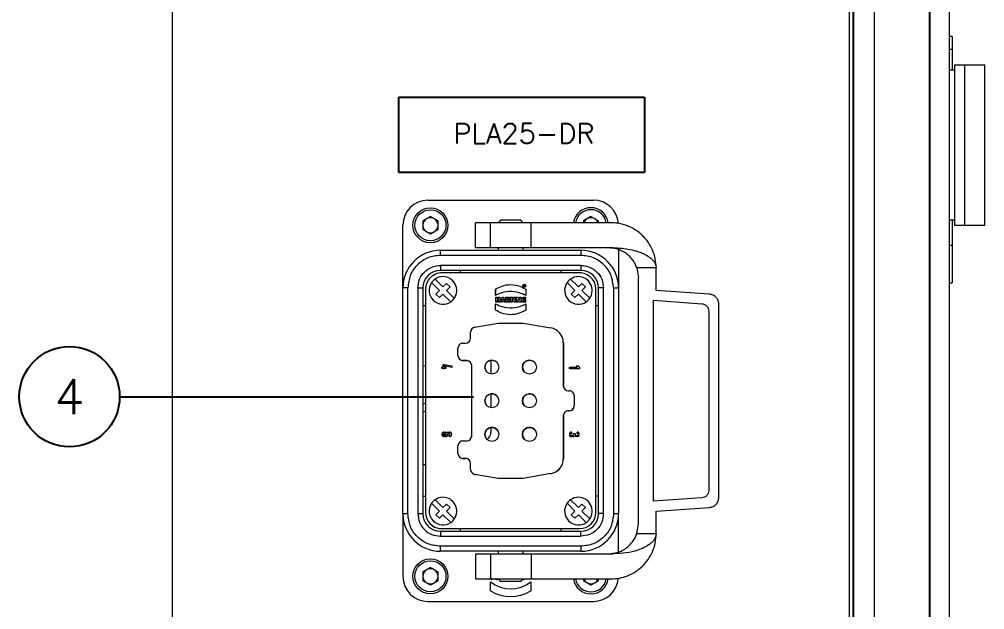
# Model space of a CAD drawing. Extents: x 4137 to 28680, y 2446 to 6814.
# Drawn here: x 4919.2 to 5111.7, y 4214.7 to 4332.4 of the extents above; entities that cross this region are included whole.
import ezdxf
from ezdxf.enums import TextEntityAlignment as Align

# ---------------------------------------------------------------- set-up
doc = ezdxf.new("R2010")
doc.units = 0
doc.header["$LTSCALE"] = 0.5
doc.layers.get('0').update_dxf_attribs({"linetype": 'CONTINUOUS'})
doc.layers.add('DIM', color=5, linetype='CONTINUOUS')
doc.layers.add('VOL', color=2, linetype='CONTINUOUS')
doc.styles.get("Standard").update_dxf_attribs({"font": 'simplex.shx'})

msp = doc.modelspace()

# ---------------------------------------------------------------- linework, layer by layer
at = {"color": 7, "linetype": 'Continuous', "lineweight": 15}
for p, q in [((4949.71, 4457.38), (4949.71, 4157.38)), ((5084.71, 4457.38), (5084.71, 4157.38)), ((5089.71, 4163.88), (5089.71, 4450.88)), ((5104.71, 4163.88), (5104.71, 4450.88)), ((5105.22, 4329.01), (5104.71, 4329.01)), ((5105.22, 4329.01), (5105.22, 4326.51)), ((5104.71, 4326.51), (5105.22, 4326.51)), ((5105.22, 4326.51), (5105.22, 4322.38)), ((5105.71, 4323.38), (5105.71, 4291.38)), ((5105.71, 4323.38), (5107.71, 4323.38)), ((5107.71, 4323.38), (5107.71, 4291.38)), ((5107.71, 4323.38), (5111.71, 4323.38)), ((5111.71, 4291.38), (5111.71, 4323.38)), ((5104.71, 4322.38), (5105.71, 4322.38)), ((5000.71, 4296.38), (5033.71, 4296.38)), ((5001.21, 4293.12), (4999.7, 4292.25)), ((4999.7, 4292.25), (4999.7, 4290.51)), ((5001.21, 4293.12), (5002.72, 4292.25)), ((5002.72, 4290.51), (5002.72, 4292.25)), ((5010.21, 4291.88), (5010.21, 4291.88)), ((5010.21, 4286.88), (5010.21, 4291.88)), ((5013.21, 4286.88), (5013.21, 4291.88)), ((5021.29, 4291.88), (5013.21, 4291.88)), ((5015.21, 4292.38), (5014.71, 4291.88)), ((5019.21, 4292.38), (5015.21, 4292.38)), ((5019.71, 4291.88), (5019.2, 4292.38)), ((5021.29, 4286.88), (5021.29, 4291.88)), ((5037.21, 4291.88), (5021.29, 4291.88)), ((5033.21, 4293.12), (5031.7, 4292.25)), ((5031.7, 4292.25), (5031.7, 4291.88)), ((5033.21, 4293.12), (5034.72, 4292.25)), ((5034.72, 4291.88), (5034.72, 4292.25)), ((5105.71, 4292.38), (5104.71, 4292.38)), ((5105.22, 4292.38), (5105.22, 4287.38)), ((4995.71, 4278.88), (4995.71, 4291.38)), ((5001.21, 4289.63), (4999.7, 4290.51)), ((5002.72, 4290.51), (5001.21, 4289.63)), ((5105.71, 4291.38), (5107.71, 4291.38)), ((5107.71, 4291.38), (5111.71, 4291.38)), ((5003.21, 4285.38), (5003.21, 4286.38)), ((5003.21, 4286.38), (5031.21, 4286.38)), ((5010.21, 4286.88), (5010.21, 4286.87)), ((5021.29, 4286.88), (5013.21, 4286.88)), ((5014.71, 4286.88), (5014.71, 4286.38)), ((5019.71, 4286.38), (5019.71, 4286.88)), ((5037.63, 4286.88), (5021.29, 4286.88)), ((5031.21, 4286.38), (5031.21, 4285.38)), ((5038.71, 4286.49), (5038.71, 4278.88)), ((5104.71, 4287.38), (5105.22, 4287.38)), ((5105.22, 4287.38), (5105.22, 4279.88)), ((5031.21, 4285.38), (5003.21, 4285.38)), ((5031.21, 4283.38), (5003.21, 4283.38)), ((5003.21, 4283.38), (5003.21, 4282.38)), ((5031.21, 4282.38), (5003.21, 4282.38)), ((5007.21, 4281.88), (5007.21, 4282.38)), ((5027.21, 4282.38), (5027.21, 4281.88)), ((5031.21, 4283.38), (5031.21, 4282.38)), ((5046.21, 4282.88), (5042.36, 4282.88)), ((5042.36, 4282.88), (5042.71, 4280.88)), ((5046.21, 4278.38), (5046.21, 4282.88)), ((5002.15, 4280.64), (5003.71, 4279.08)), ((5030.91, 4281.88), (5003.51, 4281.88)), ((5029.15, 4280.64), (5030.71, 4279.08)), ((5033.24, 4280.91), (5033.24, 4280.91)), ((5042.71, 4231.88), (5042.71, 4280.88)), ((4996.71, 4278.88), (4995.71, 4278.88)), ((4995.71, 4233.88), (4995.71, 4278.88)), ((4996.71, 4233.88), (4996.71, 4278.88)), ((4998.71, 4278.88), (4998.71, 4233.88)), ((4998.71, 4278.88), (4999.71, 4278.88)), ((4999.71, 4278.88), (4999.71, 4233.88)), ((5000.21, 4278.58), (5000.21, 4234.18)), ((5003, 4278.38), (5001.44, 4279.94)), ((5002.29, 4277.67), (5003, 4278.38)), ((5003.71, 4279.08), (5004.41, 4279.79)), ((5004.41, 4279.79), (5005.12, 4279.08)), ((5005.12, 4279.08), (5004.41, 4278.38)), ((5004.41, 4278.38), (5005.97, 4276.82)), ((5014.2, 4277.39), (5014.2, 4278.64)), ((5014.2, 4278.64), (5014.2, 4278.64)), ((5014.2, 4278.64), (5014.2, 4277.39)), ((5019.75, 4279.14), (5019.75, 4279.14)), ((5019.93, 4279.43), (5019.81, 4279.43)), ((5019.81, 4279.43), (5019.81, 4279.16)), ((5019.81, 4279.43), (5019.81, 4279.16)), ((5019.81, 4279.43), (5019.81, 4279.43)), ((5019.93, 4279.43), (5019.81, 4279.43)), ((5019.81, 4279.16), (5019.87, 4279.16)), ((5019.87, 4279.38), (5019.92, 4279.38)), ((5019.87, 4279.38), (5019.87, 4279.3)), ((5019.92, 4279.3), (5019.87, 4279.3)), ((5019.87, 4279.3), (5019.92, 4279.3)), ((5019.87, 4279.3), (5019.87, 4279.3)), ((5019.87, 4279.16), (5019.87, 4279.26)), ((5019.87, 4279.26), (5019.92, 4279.26)), ((5019.92, 4279.3), (5019.92, 4279.3)), ((5019.92, 4279.26), (5019.96, 4279.16)), ((5019.92, 4279.26), (5019.96, 4279.16)), ((5019.92, 4279.26), (5019.92, 4279.26)), ((5019.99, 4279.42), (5019.93, 4279.43)), ((5019.99, 4279.42), (5019.93, 4279.43)), ((5019.93, 4279.43), (5019.93, 4279.43)), ((5019.95, 4279.37), (5019.95, 4279.37)), ((5019.96, 4279.16), (5020.03, 4279.16)), ((5019.98, 4279.28), (5020.01, 4279.29)), ((5019.99, 4279.26), (5019.98, 4279.28)), ((5020.02, 4279.39), (5019.99, 4279.42)), ((5020.02, 4279.39), (5019.99, 4279.42)), ((5019.99, 4279.42), (5019.99, 4279.42)), ((5020, 4279.25), (5019.99, 4279.26)), ((5020.03, 4279.16), (5020, 4279.25)), ((5020.01, 4279.29), (5020.02, 4279.32)), ((5020.03, 4279.35), (5020.02, 4279.39)), ((5020.02, 4279.32), (5020.03, 4279.35)), ((5020.07, 4279.46), (5020.07, 4279.46)), ((5020.14, 4279.3), (5020.14, 4279.3)), ((5020.2, 4278.64), (5020.2, 4277.39)), ((5030, 4278.38), (5028.44, 4279.94)), ((5029.29, 4277.67), (5030, 4278.38)), ((5030.71, 4279.08), (5031.41, 4279.79)), ((5031.41, 4279.79), (5032.12, 4279.08)), ((5032.12, 4279.08), (5031.41, 4278.38)), ((5031.41, 4278.38), (5032.97, 4276.82)), ((5034.21, 4234.18), (5034.21, 4278.58)), ((5035.71, 4278.88), (5034.71, 4278.88)), ((5034.71, 4233.88), (5034.71, 4278.88)), ((5035.71, 4233.88), (5035.71, 4278.88)), ((5037.71, 4278.88), (5037.71, 4233.88)), ((5037.71, 4278.88), (5038.71, 4278.88)), ((5038.71, 4278.88), (5038.71, 4233.88)), ((5056.84, 4277.63), (5046.21, 4278.38)), ((5104.71, 4279.88), (5105.22, 4279.88)), ((5003, 4276.96), (5002.29, 4277.67)), ((5003.71, 4277.67), (5003, 4276.96)), ((5005.26, 4276.11), (5003.71, 4277.67)), ((5014.23, 4277.02), (5014.5, 4277.02)), ((5014.23, 4276.04), (5014.23, 4277.02)), ((5014.23, 4276.04), (5014.23, 4277.02)), ((5014.23, 4277.02), (5014.23, 4277.02)), ((5014.23, 4277.02), (5014.5, 4277.02)), ((5014.5, 4277.02), (5014.5, 4276.66)), ((5014.5, 4276.66), (5014.8, 4276.66)), ((5014.5, 4276.66), (5014.8, 4276.66)), ((5014.5, 4276.66), (5014.5, 4276.66)), ((5014.5, 4276.42), (5014.5, 4276.04)), ((5014.8, 4276.42), (5014.5, 4276.42)), ((5014.8, 4277.02), (5015.07, 4277.02)), ((5014.8, 4276.66), (5014.8, 4277.02)), ((5014.8, 4276.66), (5014.8, 4277.02)), ((5014.8, 4277.02), (5014.8, 4277.02)), ((5014.8, 4277.02), (5015.07, 4277.02)), ((5014.8, 4276.66), (5014.8, 4276.66)), ((5014.8, 4276.04), (5014.8, 4276.42)), ((5014.8, 4276.04), (5014.8, 4276.42)), ((5014.8, 4276.42), (5014.8, 4276.42)), ((5015.07, 4277.02), (5015.07, 4276.04)), ((5015.17, 4276.04), (5015.49, 4277.02)), ((5015.17, 4276.04), (5015.49, 4277.02)), ((5015.49, 4277.02), (5015.8, 4277.02)), ((5015.49, 4277.02), (5015.49, 4277.02)), ((5015.49, 4277.02), (5015.8, 4277.02)), ((5015.55, 4276.41), (5015.59, 4276.57)), ((5015.59, 4276.57), (5015.61, 4276.61)), ((5015.61, 4276.61), (5015.62, 4276.66)), ((5015.62, 4276.66), (5015.63, 4276.71)), ((5015.63, 4276.71), (5015.64, 4276.66)), ((5015.63, 4276.71), (5015.64, 4276.66)), ((5015.63, 4276.71), (5015.63, 4276.71)), ((5015.64, 4276.66), (5015.66, 4276.61)), ((5015.64, 4276.66), (5015.66, 4276.61)), ((5015.64, 4276.66), (5015.64, 4276.66)), ((5015.66, 4276.61), (5015.67, 4276.57)), ((5015.66, 4276.61), (5015.67, 4276.57)), ((5015.66, 4276.61), (5015.66, 4276.61)), ((5015.67, 4276.57), (5015.72, 4276.41)), ((5015.67, 4276.57), (5015.72, 4276.41)), ((5015.67, 4276.57), (5015.67, 4276.57)), ((5015.8, 4277.02), (5016.13, 4276.04)), ((5016.23, 4277.02), (5016.27, 4277.02)), ((5016.23, 4276.04), (5016.23, 4277.02)), ((5016.23, 4276.04), (5016.23, 4277.02)), ((5016.23, 4277.02), (5016.23, 4277.02)), ((5016.23, 4277.02), (5016.27, 4277.02)), ((5016.27, 4277.02), (5016.31, 4277.02)), ((5016.27, 4277.02), (5016.31, 4277.02)), ((5016.27, 4277.02), (5016.27, 4277.02)), ((5016.31, 4277.02), (5016.36, 4277.02)), ((5016.31, 4277.02), (5016.36, 4277.02)), ((5016.31, 4277.02), (5016.31, 4277.02)), ((5016.36, 4277.02), (5016.41, 4277.03)), ((5016.36, 4277.02), (5016.41, 4277.03)), ((5016.36, 4277.02), (5016.36, 4277.02)), ((5016.41, 4277.03), (5016.46, 4277.03)), ((5016.41, 4277.03), (5016.46, 4277.03)), ((5016.41, 4277.03), (5016.41, 4277.03)), ((5016.46, 4277.03), (5016.51, 4277.03)), ((5016.46, 4277.03), (5016.51, 4277.03)), ((5016.46, 4277.03), (5016.46, 4277.03)), ((5016.5, 4276.59), (5016.5, 4276.8)), ((5016.5, 4276.8), (5016.51, 4276.8)), ((5016.51, 4276.59), (5016.5, 4276.59)), ((5016.51, 4276.59), (5016.5, 4276.59)), ((5016.5, 4276.59), (5016.5, 4276.59)), ((5016.51, 4277.03), (5016.56, 4277.03)), ((5016.51, 4277.03), (5016.56, 4277.03)), ((5016.51, 4277.03), (5016.51, 4277.03)), ((5016.51, 4276.8), (5016.53, 4276.8)), ((5016.53, 4276.59), (5016.51, 4276.59)), ((5016.53, 4276.59), (5016.51, 4276.59)), ((5016.51, 4276.59), (5016.51, 4276.59)), ((5016.53, 4276.8), (5016.55, 4276.8)), ((5016.54, 4276.59), (5016.53, 4276.59)), ((5016.54, 4276.59), (5016.53, 4276.59)), ((5016.53, 4276.59), (5016.53, 4276.59)), ((5016.59, 4276.59), (5016.54, 4276.59)), ((5016.59, 4276.59), (5016.54, 4276.59)), ((5016.54, 4276.59), (5016.54, 4276.59)), ((5016.55, 4276.8), (5016.62, 4276.79)), ((5016.56, 4277.03), (5016.62, 4277.02)), ((5016.56, 4277.03), (5016.62, 4277.02)), ((5016.56, 4277.03), (5016.56, 4277.03)), ((5016.63, 4276.62), (5016.59, 4276.59)), ((5016.63, 4276.62), (5016.59, 4276.59)), ((5016.59, 4276.59), (5016.59, 4276.59)), ((5016.62, 4277.02), (5016.66, 4277.02)), ((5016.62, 4277.02), (5016.66, 4277.02)), ((5016.62, 4277.02), (5016.62, 4277.02)), ((5016.62, 4276.79), (5016.66, 4276.75)), ((5016.66, 4276.65), (5016.63, 4276.62)), ((5016.66, 4276.65), (5016.63, 4276.62)), ((5016.63, 4276.62), (5016.63, 4276.62)), ((5016.66, 4277.02), (5016.71, 4277.01)), ((5016.66, 4277.02), (5016.71, 4277.01)), ((5016.66, 4277.02), (5016.66, 4277.02)), ((5016.66, 4276.75), (5016.67, 4276.7)), ((5016.66, 4276.75), (5016.67, 4276.7)), ((5016.66, 4276.75), (5016.66, 4276.75)), ((5016.67, 4276.7), (5016.66, 4276.65)), ((5016.67, 4276.7), (5016.66, 4276.65)), ((5016.66, 4276.65), (5016.66, 4276.65)), ((5016.67, 4276.7), (5016.67, 4276.7)), ((5016.71, 4277.01), (5016.75, 4277)), ((5016.71, 4277.01), (5016.75, 4277)), ((5016.71, 4277.01), (5016.71, 4277.01)), ((5016.75, 4277), (5016.79, 4276.99)), ((5016.75, 4277), (5016.79, 4276.99)), ((5016.75, 4277), (5016.75, 4277)), ((5016.82, 4276.47), (5016.78, 4276.45)), ((5016.78, 4276.45), (5016.8, 4276.41)), ((5016.79, 4276.99), (5016.82, 4276.97)), ((5016.79, 4276.99), (5016.82, 4276.97)), ((5016.79, 4276.99), (5016.79, 4276.99)), ((5016.82, 4276.97), (5016.85, 4276.95)), ((5016.82, 4276.97), (5016.85, 4276.95)), ((5016.82, 4276.97), (5016.82, 4276.97)), ((5016.86, 4276.5), (5016.82, 4276.47)), ((5016.85, 4276.95), (5016.88, 4276.93)), ((5016.85, 4276.95), (5016.88, 4276.93)), ((5016.85, 4276.95), (5016.85, 4276.95)), ((5016.89, 4276.54), (5016.86, 4276.5)), ((5016.88, 4276.93), (5016.9, 4276.9)), ((5016.92, 4276.58), (5016.89, 4276.54)), ((5016.9, 4276.9), (5016.92, 4276.88)), ((5016.92, 4276.88), (5016.93, 4276.84)), ((5016.94, 4276.62), (5016.92, 4276.58)), ((5016.93, 4276.84), (5016.95, 4276.8)), ((5016.95, 4276.67), (5016.94, 4276.62)), ((5016.95, 4276.8), (5016.95, 4276.76)), ((5016.95, 4276.76), (5016.95, 4276.72)), ((5016.95, 4276.72), (5016.95, 4276.67)), ((5017.03, 4277.02), (5017.73, 4277.02)), ((5017.03, 4276.79), (5017.03, 4277.02)), ((5017.03, 4277.02), (5017.73, 4277.02)), ((5017.03, 4277.02), (5017.03, 4277.02)), ((5017.03, 4276.79), (5017.03, 4277.02)), ((5017.25, 4276.79), (5017.03, 4276.79)), ((5017.25, 4276.04), (5017.25, 4276.79)), ((5017.25, 4276.04), (5017.25, 4276.79)), ((5017.25, 4276.79), (5017.25, 4276.79)), ((5017.52, 4276.79), (5017.52, 4276.04)), ((5017.73, 4276.79), (5017.52, 4276.79)), ((5017.73, 4277.02), (5017.73, 4276.79)), ((5017.87, 4276.04), (5017.87, 4277.02)), ((5017.87, 4277.02), (5018.14, 4277.02)), ((5017.87, 4276.04), (5017.87, 4277.02)), ((5017.87, 4277.02), (5017.87, 4277.02)), ((5017.87, 4277.02), (5018.14, 4277.02)), ((5018.14, 4277.02), (5018.14, 4276.04)), ((5018.34, 4277.02), (5018.69, 4277.02)), ((5018.34, 4276.04), (5018.34, 4277.02)), ((5018.34, 4276.04), (5018.34, 4277.02)), ((5018.34, 4277.02), (5018.34, 4277.02)), ((5018.34, 4277.02), (5018.69, 4277.02)), ((5018.59, 4276.59), (5018.6, 4276.54)), ((5018.61, 4276.54), (5018.59, 4276.59)), ((5018.61, 4276.54), (5018.59, 4276.59)), ((5018.59, 4276.59), (5018.59, 4276.59)), ((5018.6, 4276.54), (5018.6, 4276.49)), ((5018.6, 4276.49), (5018.6, 4276.44)), ((5018.6, 4276.44), (5018.6, 4276.04)), ((5018.64, 4276.49), (5018.61, 4276.54)), ((5018.64, 4276.49), (5018.61, 4276.54)), ((5018.61, 4276.54), (5018.61, 4276.54)), ((5018.66, 4276.43), (5018.64, 4276.49)), ((5018.66, 4276.43), (5018.64, 4276.49)), ((5018.64, 4276.49), (5018.64, 4276.49)), ((5018.69, 4276.37), (5018.66, 4276.43)), ((5018.69, 4276.37), (5018.66, 4276.43)), ((5018.66, 4276.43), (5018.66, 4276.43)), ((5018.69, 4277.02), (5018.83, 4276.73)), ((5018.83, 4276.73), (5018.85, 4276.67)), ((5018.85, 4276.67), (5018.88, 4276.62)), ((5018.88, 4276.62), (5018.9, 4276.57)), ((5018.9, 4276.57), (5018.93, 4276.52)), ((5018.93, 4276.52), (5018.95, 4276.47)), ((5018.94, 4277.02), (5019.2, 4277.02)), ((5018.94, 4276.67), (5018.94, 4277.02)), ((5018.94, 4276.67), (5018.94, 4277.02)), ((5018.94, 4277.02), (5018.94, 4277.02)), ((5018.94, 4277.02), (5019.2, 4277.02)), ((5018.94, 4276.61), (5018.94, 4276.67)), ((5018.94, 4276.61), (5018.94, 4276.67)), ((5018.94, 4276.67), (5018.94, 4276.67)), ((5018.94, 4276.54), (5018.94, 4276.61)), ((5018.94, 4276.54), (5018.94, 4276.61)), ((5018.94, 4276.61), (5018.94, 4276.61)), ((5018.95, 4276.47), (5018.94, 4276.54)), ((5018.95, 4276.47), (5018.94, 4276.54)), ((5018.94, 4276.54), (5018.94, 4276.54)), ((5018.95, 4276.47), (5018.95, 4276.47)), ((5019.2, 4277.02), (5019.2, 4276.04)), ((5019.31, 4276.5), (5019.32, 4276.54)), ((5019.31, 4276.5), (5019.32, 4276.54)), ((5019.32, 4276.46), (5019.31, 4276.5)), ((5019.32, 4276.46), (5019.31, 4276.5)), ((5019.31, 4276.5), (5019.31, 4276.5)), ((5019.32, 4276.58), (5019.33, 4276.62)), ((5019.32, 4276.58), (5019.33, 4276.62)), ((5019.32, 4276.54), (5019.32, 4276.58)), ((5019.32, 4276.58), (5019.32, 4276.58)), ((5019.32, 4276.54), (5019.32, 4276.58)), ((5019.32, 4276.54), (5019.32, 4276.54)), ((5019.32, 4276.42), (5019.32, 4276.46)), ((5019.32, 4276.42), (5019.32, 4276.46)), ((5019.32, 4276.46), (5019.32, 4276.46)), ((5019.33, 4276.62), (5019.34, 4276.66)), ((5019.33, 4276.62), (5019.34, 4276.66)), ((5019.33, 4276.62), (5019.33, 4276.62)), ((5019.34, 4276.66), (5019.35, 4276.7)), ((5019.34, 4276.66), (5019.35, 4276.7)), ((5019.34, 4276.66), (5019.34, 4276.66)), ((5019.35, 4276.7), (5019.36, 4276.74)), ((5019.35, 4276.7), (5019.36, 4276.74)), ((5019.35, 4276.7), (5019.35, 4276.7)), ((5019.36, 4276.74), (5019.38, 4276.77)), ((5019.36, 4276.74), (5019.38, 4276.77)), ((5019.36, 4276.74), (5019.36, 4276.74)), ((5019.38, 4276.77), (5019.4, 4276.8)), ((5019.38, 4276.77), (5019.4, 4276.8)), ((5019.38, 4276.77), (5019.38, 4276.77)), ((5019.4, 4276.8), (5019.42, 4276.83)), ((5019.4, 4276.8), (5019.42, 4276.83)), ((5019.4, 4276.8), (5019.4, 4276.8)), ((5019.42, 4276.83), (5019.44, 4276.86)), ((5019.42, 4276.83), (5019.44, 4276.86)), ((5019.42, 4276.83), (5019.42, 4276.83)), ((5019.44, 4276.86), (5019.47, 4276.89)), ((5019.44, 4276.86), (5019.47, 4276.89)), ((5019.44, 4276.86), (5019.44, 4276.86)), ((5019.47, 4276.89), (5019.5, 4276.91)), ((5019.47, 4276.89), (5019.5, 4276.91)), ((5019.47, 4276.89), (5019.47, 4276.89)), ((5019.5, 4276.91), (5019.53, 4276.93)), ((5019.5, 4276.91), (5019.53, 4276.93)), ((5019.5, 4276.91), (5019.5, 4276.91)), ((5019.53, 4276.93), (5019.56, 4276.95)), ((5019.53, 4276.93), (5019.56, 4276.95)), ((5019.53, 4276.93), (5019.53, 4276.93)), ((5019.56, 4276.95), (5019.59, 4276.97)), ((5019.56, 4276.95), (5019.59, 4276.97)), ((5019.56, 4276.95), (5019.56, 4276.95)), ((5019.59, 4276.97), (5019.63, 4276.99)), ((5019.59, 4276.97), (5019.63, 4276.99)), ((5019.59, 4276.97), (5019.59, 4276.97)), ((5019.62, 4276.61), (5019.61, 4276.57)), ((5019.61, 4276.57), (5019.61, 4276.52)), ((5019.61, 4276.52), (5019.61, 4276.47)), ((5019.61, 4276.47), (5019.62, 4276.43)), ((5019.63, 4276.65), (5019.62, 4276.61)), ((5019.62, 4276.43), (5019.63, 4276.39)), ((5019.63, 4276.99), (5019.67, 4277)), ((5019.63, 4276.99), (5019.67, 4277)), ((5019.63, 4276.99), (5019.63, 4276.99)), ((5019.65, 4276.68), (5019.63, 4276.65)), ((5019.67, 4276.71), (5019.65, 4276.68)), ((5019.67, 4277), (5019.71, 4277.01)), ((5019.67, 4277), (5019.71, 4277.01)), ((5019.67, 4277), (5019.67, 4277)), ((5019.7, 4276.74), (5019.67, 4276.71)), ((5019.74, 4276.76), (5019.7, 4276.74)), ((5019.71, 4277.01), (5019.75, 4277.02)), ((5019.71, 4277.01), (5019.75, 4277.02)), ((5019.71, 4277.01), (5019.71, 4277.01)), ((5019.78, 4276.78), (5019.74, 4276.76)), ((5019.75, 4277.02), (5019.79, 4277.03)), ((5019.75, 4277.02), (5019.79, 4277.03)), ((5019.75, 4277.02), (5019.75, 4277.02)), ((5019.82, 4276.79), (5019.78, 4276.78)), ((5019.79, 4277.03), (5019.84, 4277.03)), ((5019.79, 4277.03), (5019.84, 4277.03)), ((5019.79, 4277.03), (5019.79, 4277.03)), ((5019.87, 4276.79), (5019.82, 4276.79)), ((5019.84, 4277.03), (5019.88, 4277.03)), ((5019.84, 4277.03), (5019.88, 4277.03)), ((5019.84, 4277.03), (5019.84, 4277.03)), ((5019.92, 4276.79), (5019.87, 4276.79)), ((5019.88, 4277.03), (5019.95, 4277.03)), ((5019.88, 4277.03), (5019.95, 4277.03)), ((5019.88, 4277.03), (5019.88, 4277.03)), ((5019.9, 4276.58), (5020.17, 4276.58)), ((5019.9, 4276.27), (5019.9, 4276.58)), ((5019.9, 4276.27), (5019.9, 4276.58)), ((5019.9, 4276.58), (5019.9, 4276.58)), ((5019.9, 4276.58), (5020.17, 4276.58)), ((5019.98, 4276.78), (5019.92, 4276.79)), ((5019.95, 4277.03), (5020.01, 4277.03)), ((5019.95, 4277.03), (5020.01, 4277.03)), ((5019.95, 4277.03), (5019.95, 4277.03)), ((5020.03, 4276.78), (5019.98, 4276.78)), ((5020.01, 4277.03), (5020.07, 4277.02)), ((5020.01, 4277.03), (5020.07, 4277.02)), ((5020.01, 4277.03), (5020.01, 4277.03)), ((5020.08, 4276.77), (5020.03, 4276.78)), ((5020.07, 4277.02), (5020.12, 4277.01)), ((5020.07, 4277.02), (5020.12, 4277.01)), ((5020.07, 4277.02), (5020.07, 4277.02)), ((5020.13, 4276.76), (5020.08, 4276.77)), ((5020.12, 4277.01), (5020.16, 4277)), ((5020.12, 4277.01), (5020.16, 4277)), ((5020.12, 4277.01), (5020.12, 4277.01)), ((5020.16, 4276.75), (5020.13, 4276.76)), ((5020.16, 4277), (5020.16, 4276.75)), ((5020.17, 4276.58), (5020.17, 4276.09)), ((5030, 4276.96), (5029.29, 4277.67)), ((5030.71, 4277.67), (5030, 4276.96)), ((5032.26, 4276.11), (5030.71, 4277.67)), ((4999.71, 4275.38), (5000.21, 4275.38)), ((5000.21, 4275.32), (5000, 4275.38)), ((5014.2, 4274.44), (5014.2, 4275.69)), ((5014.2, 4275.69), (5014.2, 4275.69)), ((5014.2, 4274.44), (5014.2, 4275.69)), ((5014.5, 4276.04), (5014.23, 4276.04)), ((5015.07, 4276.04), (5014.8, 4276.04)), ((5015.43, 4276.04), (5015.17, 4276.04)), ((5015.48, 4276.2), (5015.43, 4276.04)), ((5015.79, 4276.2), (5015.48, 4276.2)), ((5015.72, 4276.41), (5015.55, 4276.41)), ((5015.55, 4276.41), (5015.55, 4276.41)), ((5015.72, 4276.41), (5015.55, 4276.41)), ((5015.72, 4276.41), (5015.72, 4276.41)), ((5015.84, 4276.04), (5015.79, 4276.2)), ((5015.84, 4276.04), (5015.79, 4276.2)), ((5015.79, 4276.2), (5015.79, 4276.2)), ((5016.13, 4276.04), (5015.84, 4276.04)), ((5016.5, 4276.04), (5016.23, 4276.04)), ((5016.5, 4276.39), (5016.5, 4276.04)), ((5016.51, 4276.39), (5016.5, 4276.39)), ((5016.69, 4276.04), (5016.51, 4276.39)), ((5016.69, 4276.04), (5016.51, 4276.39)), ((5016.51, 4276.39), (5016.51, 4276.39)), ((5017.02, 4276.04), (5016.69, 4276.04)), ((5016.8, 4276.41), (5016.83, 4276.37)), ((5016.83, 4276.37), (5016.85, 4276.34)), ((5016.85, 4276.34), (5017.02, 4276.04)), ((5017.52, 4276.04), (5017.25, 4276.04)), ((5018.14, 4276.04), (5017.87, 4276.04)), ((5018.6, 4276.04), (5018.34, 4276.04)), ((5018.86, 4276.04), (5018.69, 4276.37)), ((5018.86, 4276.04), (5018.69, 4276.37)), ((5018.69, 4276.37), (5018.69, 4276.37)), ((5019.2, 4276.04), (5018.86, 4276.04)), ((5019.33, 4276.38), (5019.32, 4276.42)), ((5019.33, 4276.38), (5019.32, 4276.42)), ((5019.32, 4276.42), (5019.32, 4276.42)), ((5019.33, 4276.34), (5019.33, 4276.38)), ((5019.33, 4276.34), (5019.33, 4276.38)), ((5019.33, 4276.38), (5019.33, 4276.38)), ((5019.35, 4276.3), (5019.33, 4276.34)), ((5019.35, 4276.3), (5019.33, 4276.34)), ((5019.33, 4276.34), (5019.33, 4276.34)), ((5019.36, 4276.27), (5019.35, 4276.3)), ((5019.36, 4276.27), (5019.35, 4276.3)), ((5019.35, 4276.3), (5019.35, 4276.3)), ((5019.38, 4276.23), (5019.36, 4276.27)), ((5019.38, 4276.23), (5019.36, 4276.27)), ((5019.36, 4276.27), (5019.36, 4276.27)), ((5019.4, 4276.2), (5019.38, 4276.23)), ((5019.4, 4276.2), (5019.38, 4276.23)), ((5019.38, 4276.23), (5019.38, 4276.23)), ((5019.42, 4276.18), (5019.4, 4276.2)), ((5019.42, 4276.18), (5019.4, 4276.2)), ((5019.4, 4276.2), (5019.4, 4276.2)), ((5019.44, 4276.15), (5019.42, 4276.18)), ((5019.44, 4276.15), (5019.42, 4276.18)), ((5019.42, 4276.18), (5019.42, 4276.18)), ((5019.47, 4276.13), (5019.44, 4276.15)), ((5019.5, 4276.1), (5019.47, 4276.13)), ((5019.53, 4276.08), (5019.5, 4276.1)), ((5019.56, 4276.07), (5019.53, 4276.08)), ((5019.6, 4276.05), (5019.56, 4276.07)), ((5019.64, 4276.04), (5019.6, 4276.05)), ((5019.63, 4276.39), (5019.65, 4276.35)), ((5019.68, 4276.03), (5019.64, 4276.04)), ((5019.65, 4276.35), (5019.68, 4276.32)), ((5019.68, 4276.32), (5019.71, 4276.3)), ((5019.68, 4276.32), (5019.71, 4276.3)), ((5019.68, 4276.32), (5019.68, 4276.32)), ((5019.73, 4276.02), (5019.68, 4276.03)), ((5019.71, 4276.3), (5019.75, 4276.28)), ((5019.71, 4276.3), (5019.75, 4276.28)), ((5019.71, 4276.3), (5019.71, 4276.3)), ((5019.77, 4276.02), (5019.73, 4276.02)), ((5019.75, 4276.28), (5019.8, 4276.27)), ((5019.75, 4276.28), (5019.8, 4276.27)), ((5019.75, 4276.28), (5019.75, 4276.28)), ((5019.82, 4276.02), (5019.77, 4276.02)), ((5019.8, 4276.27), (5019.85, 4276.27)), ((5019.8, 4276.27), (5019.85, 4276.27)), ((5019.8, 4276.27), (5019.8, 4276.27)), ((5019.88, 4276.02), (5019.82, 4276.02)), ((5019.85, 4276.27), (5019.87, 4276.27)), ((5019.85, 4276.27), (5019.87, 4276.27)), ((5019.85, 4276.27), (5019.85, 4276.27)), ((5019.87, 4276.27), (5019.89, 4276.27)), ((5019.87, 4276.27), (5019.89, 4276.27)), ((5019.87, 4276.27), (5019.87, 4276.27)), ((5019.93, 4276.02), (5019.88, 4276.02)), ((5019.89, 4276.27), (5019.9, 4276.27)), ((5019.89, 4276.27), (5019.9, 4276.27)), ((5019.89, 4276.27), (5019.89, 4276.27)), ((5019.9, 4276.27), (5019.9, 4276.27)), ((5019.99, 4276.03), (5019.93, 4276.02)), ((5020.04, 4276.04), (5019.99, 4276.03)), ((5020.09, 4276.06), (5020.04, 4276.04)), ((5020.13, 4276.07), (5020.09, 4276.06)), ((5020.17, 4276.09), (5020.13, 4276.07)), ((5020.2, 4275.69), (5020.2, 4274.44)), ((5034.21, 4275.38), (5034.71, 4275.38)), ((5034.21, 4271.28), (5034.21, 4275.38)), ((5045.71, 4276.41), (5055.31, 4275.74)), ((5045.71, 4236.35), (5045.71, 4276.41)), ((5058.71, 4237.12), (5058.71, 4275.64)), ((5056.71, 4274.24), (5056.71, 4238.52)), ((5010.03, 4271.06), (5014.7, 4271.88)), ((5014.7, 4271.88), (5019.7, 4271.88)), ((5019.7, 4271.88), (5025.22, 4270.91)), ((5034.21, 4271.27), (5034.21, 4271.28)), ((5034.21, 4241.47), (5034.21, 4271.27)), ((5009.2, 4268.88), (5009.2, 4270.07)), ((5026.83, 4270.07), (5026.82, 4270.07)), ((5006.7, 4265.38), (5006.7, 4266.88)), ((5007.7, 4267.88), (5008.2, 4267.88)), ((5027.7, 4267.95), (5027.7, 4259.38)), ((5027.71, 4267.95), (5027.7, 4267.95)), ((5027.71, 4267.95), (5027.71, 4259.38)), ((4999.71, 4263.3), (5000.21, 4263.43)), ((5003.45, 4262.81), (5003.45, 4263.08)), ((5003.45, 4263.08), (5003.75, 4263.08)), ((5003.75, 4263.08), (5003.45, 4263.08)), ((5003.75, 4263.63), (5003.97, 4263.63)), ((5003.75, 4263.08), (5003.75, 4263.63)), ((5003.75, 4263.63), (5003.97, 4263.63)), ((5003.75, 4263.08), (5003.75, 4263.08)), ((5003.97, 4263.63), (5005.45, 4263.33)), ((5003.97, 4263.63), (5005.45, 4263.33)), ((5003.97, 4263.63), (5003.97, 4263.63)), ((5003.97, 4263.33), (5003.97, 4263.08)), ((5005.45, 4263.03), (5003.97, 4263.33)), ((5003.97, 4263.08), (5004.27, 4263.08)), ((5004.27, 4263.08), (5003.97, 4263.08)), ((5003.97, 4263.08), (5003.97, 4263.08)), ((5004.27, 4263.08), (5004.27, 4262.81)), ((5005.45, 4263.33), (5005.45, 4263.03)), ((5007, 4264.67), (5007, 4264.67)), ((5008.45, 4264.38), (5007.7, 4264.38)), ((5007.7, 4264.38), (5007.71, 4264.38)), ((5007.71, 4264.38), (5008.46, 4264.38)), ((5008.45, 4264.38), (5008.46, 4264.38)), ((5009.45, 4249.35), (5009.45, 4263.41)), ((5012.05, 4263.08), (5012.06, 4263.07)), ((5013.26, 4264.46), (5013.26, 4261.69)), ((5019.55, 4263.08), (5019.56, 4263.07)), ((5028.95, 4262.78), (5028.95, 4263.08)), ((5028.95, 4263.08), (5030.53, 4263.08)), ((5030.24, 4263.38), (5030.66, 4263.38)), ((5030.53, 4263.08), (5030.24, 4263.38)), ((5030.66, 4263.38), (5030.95, 4263.08)), ((5030.95, 4263.08), (5030.95, 4262.78)), ((5003.75, 4262.81), (5003.45, 4262.81)), ((5003.75, 4262.73), (5003.75, 4262.81)), ((5003.97, 4262.73), (5003.75, 4262.73)), ((5003.97, 4262.81), (5003.97, 4262.73)), ((5004.27, 4262.81), (5003.97, 4262.81)), ((5030.95, 4262.78), (5028.95, 4262.78)), ((5027.7, 4259.38), (5027.71, 4259.38)), ((5013.26, 4257.76), (5013.26, 4254.99)), ((5028.7, 4258.38), (5028.85, 4258.38)), ((5029.56, 4258.08), (5029.56, 4258.09)), ((5029.85, 4257.38), (5029.85, 4255.38)), ((5029.86, 4257.38), (5029.85, 4257.38)), ((5029.86, 4257.38), (5029.86, 4255.38)), ((4999.71, 4255.76), (5000.21, 4255.9)), ((5012.05, 4256.38), (5012.06, 4256.37)), ((5019.55, 4256.38), (5019.56, 4256.37)), ((5029.85, 4255.38), (5029.86, 4255.38)), ((5000.21, 4254.24), (4999.71, 4254.11)), ((5027.7, 4253.38), (5027.7, 4244.81)), ((5027.71, 4253.38), (5027.7, 4253.38)), ((5027.71, 4253.38), (5027.71, 4244.8)), ((5028.85, 4254.38), (5028.7, 4254.38)), ((5028.71, 4254.38), (5028.7, 4254.38)), ((5028.71, 4254.38), (5028.86, 4254.38)), ((5028.85, 4254.38), (5028.86, 4254.38)), ((5003.9, 4250.13), (5005, 4250.13)), ((5003.9, 4249.83), (5004.25, 4249.83)), ((5003.9, 4249.53), (5003.9, 4249.83)), ((5004.25, 4249.53), (5003.9, 4249.53)), ((5004.25, 4249.83), (5004.25, 4249.53)), ((5005, 4249.83), (5004.68, 4249.83)), ((5004.95, 4249.53), (5005, 4249.53)), ((5004.95, 4249.23), (5004.95, 4249.53)), ((5005, 4249.53), (5005, 4249.83)), ((5012.05, 4249.68), (5012.06, 4249.67)), ((5013.26, 4251.06), (5013.26, 4250.05)), ((5019.55, 4249.68), (5019.56, 4249.67)), ((5029.35, 4250.13), (5029.35, 4249.88)), ((5029.35, 4249.48), (5029.55, 4249.48)), ((5029.75, 4249.83), (5030.05, 4249.83)), ((5029.75, 4249.68), (5029.75, 4249.83)), ((5030.05, 4249.83), (5030.05, 4249.68)), ((5030.25, 4249.48), (5030.45, 4249.48)), ((5030.45, 4249.88), (5030.45, 4250.13)), ((5004.25, 4249.23), (5003.9, 4249.23)), ((5005, 4249.23), (5004.95, 4249.23)), ((5007.7, 4248.38), (5008.45, 4248.38)), ((5012.82, 4248.99), (5012.57, 4248.74)), ((5029.55, 4249.23), (5029.35, 4249.23)), ((5030.45, 4249.23), (5030.25, 4249.23)), ((5006.7, 4245.88), (5006.7, 4247.38)), ((5007, 4245.17), (5007, 4245.17)), ((5008.2, 4244.88), (5007.7, 4244.88)), ((5007.7, 4244.88), (5007.71, 4244.88)), ((5007.71, 4244.88), (5008.21, 4244.88)), ((5008.2, 4244.88), (5008.21, 4244.88)), ((5009.2, 4242.69), (5009.2, 4243.88)), ((5027.71, 4244.8), (5027.7, 4244.81)), ((5000.21, 4243.63), (4999.71, 4243.63)), ((5009.5, 4241.98), (5009.5, 4241.98)), ((5025.22, 4241.85), (5019.7, 4240.88)), ((5025.23, 4241.85), (5019.71, 4240.88)), ((5025.23, 4241.85), (5025.22, 4241.85)), ((5014.7, 4240.88), (5010.03, 4241.7)), ((5014.71, 4240.88), (5010.03, 4241.7)), ((5010.03, 4241.7), (5010.03, 4241.7)), ((5019.7, 4240.88), (5014.7, 4240.88)), ((5014.71, 4240.88), (5014.7, 4240.88)), ((5019.71, 4240.88), (5014.71, 4240.88)), ((5019.71, 4240.88), (5019.7, 4240.88)), ((5034.21, 4241.48), (5034.21, 4241.47)), ((5034.21, 4234.18), (5034.21, 4241.48)), ((5034.21, 4241.47), (5034.21, 4241.47)), ((4999.71, 4237.38), (5000.21, 4237.38)), ((5002.15, 4236.64), (5003.71, 4235.08)), ((5029.15, 4236.64), (5030.71, 4235.08)), ((5034.71, 4237.38), (5034.21, 4237.38)), ((5055.31, 4237.02), (5045.71, 4236.35)), ((5003, 4234.38), (5001.44, 4235.94)), ((5002.29, 4233.67), (5003, 4234.38)), ((5003.71, 4235.08), (5004.41, 4235.79)), ((5004.41, 4235.79), (5005.12, 4235.08)), ((5005.12, 4235.08), (5004.41, 4234.38)), ((5004.41, 4234.38), (5005.97, 4232.82)), ((5030, 4234.38), (5028.44, 4235.94)), ((5029.29, 4233.67), (5030, 4234.38)), ((5030.71, 4235.08), (5031.41, 4235.79)), ((5031.41, 4235.79), (5032.12, 4235.08)), ((5032.12, 4235.08), (5031.41, 4234.38)), ((5031.41, 4234.38), (5032.97, 4232.82)), ((5034.21, 4234.18), (5034.21, 4234.18)), ((5046.21, 4234.38), (5056.84, 4235.12)), ((5046.21, 4229.88), (5046.21, 4234.38)), ((4995.71, 4233.88), (4996.71, 4233.88)), ((4995.71, 4233.88), (4995.71, 4221.38)), ((4998.71, 4233.88), (4999.71, 4233.88)), ((5003, 4232.96), (5002.29, 4233.67)), ((5003.71, 4233.67), (5003, 4232.96)), ((5005.26, 4232.11), (5003.71, 4233.67)), ((5030, 4232.96), (5029.29, 4233.67)), ((5030.71, 4233.67), (5030, 4232.96)), ((5032.26, 4232.11), (5030.71, 4233.67)), ((5035.71, 4233.88), (5034.71, 4233.88)), ((5037.71, 4233.88), (5038.71, 4233.88)), ((5038.71, 4226.25), (5038.71, 4233.88)), ((5001.17, 4231.84), (5001.17, 4231.84)), ((5003.21, 4230.38), (5003.21, 4229.38)), ((5003.21, 4230.38), (5031.21, 4230.38)), ((5003.51, 4230.88), (5030.91, 4230.88)), ((5003.51, 4230.88), (5030.91, 4230.88)), ((5007.21, 4230.38), (5007.21, 4230.88)), ((5027.21, 4230.88), (5027.21, 4230.38)), ((5030.91, 4230.88), (5030.91, 4230.88)), ((5031.21, 4229.38), (5031.21, 4230.38)), ((5042.36, 4229.88), (5042.71, 4231.88)), ((5003.21, 4229.38), (5031.21, 4229.38)), ((5046.21, 4229.88), (5042.36, 4229.88)), ((5031.21, 4227.38), (5003.21, 4227.38)), ((5003.21, 4226.38), (5003.21, 4227.38)), ((5031.21, 4227.38), (5031.21, 4226.38)), ((5031.21, 4226.38), (5003.21, 4226.38)), ((5010.21, 4225.88), (5010.21, 4225.88)), ((5010.21, 4225.88), (5010.21, 4220.88)), ((5013.21, 4225.88), (5013.21, 4220.88)), ((5013.21, 4225.88), (5021.29, 4225.88)), ((5014.71, 4226.38), (5014.71, 4225.88)), ((5019.71, 4225.88), (5019.71, 4226.38)), ((5021.29, 4225.88), (5021.29, 4220.88)), ((5021.29, 4225.88), (5037.63, 4225.88)), ((5001.21, 4223.12), (4999.7, 4222.25)), ((5001.21, 4223.12), (5002.72, 4222.25)), ((4999.7, 4222.25), (4999.7, 4220.51)), ((5002.72, 4220.51), (5002.72, 4222.25)), ((5010.21, 4220.88), (5010.21, 4220.87)), ((5013.21, 4220.88), (5021.29, 4220.88)), ((5013.41, 4220.7), (5013.41, 4220.88)), ((5013.47, 4220.7), (5013.41, 4220.7)), ((5013.47, 4220.88), (5013.47, 4220.7)), ((5014.38, 4220.7), (5014.38, 4220.88)), ((5014.44, 4220.7), (5014.38, 4220.7)), ((5014.44, 4220.88), (5014.44, 4220.7)), ((5014.57, 4220.7), (5014.64, 4220.88)), ((5014.63, 4220.7), (5014.57, 4220.7)), ((5014.71, 4220.87), (5014.63, 4220.7)), ((5014.71, 4220.88), (5015.21, 4220.37)), ((5019.2, 4220.37), (5019.71, 4220.88)), ((5019.77, 4220.7), (5019.67, 4220.84)), ((5019.72, 4220.88), (5019.78, 4220.8)), ((5019.84, 4220.7), (5019.77, 4220.7)), ((5019.78, 4220.8), (5019.78, 4220.88)), ((5019.84, 4220.88), (5019.84, 4220.7)), ((5021.29, 4220.88), (5037.21, 4220.88)), ((5031.7, 4220.88), (5031.7, 4220.51)), ((5034.72, 4220.51), (5034.72, 4220.88)), ((5001.21, 4219.63), (4999.7, 4220.51)), ((5002.72, 4220.51), (5001.21, 4219.63)), ((5013.21, 4218.45), (5013.21, 4220.25)), ((5021.21, 4220.25), (5021.21, 4218.45)), ((5033.21, 4219.63), (5031.7, 4220.51)), ((5034.72, 4220.51), (5033.21, 4219.63)), ((5000.71, 4216.38), (5033.71, 4216.38))]:
    msp.add_line(p, q, dxfattribs=at)
for p, q in [((4994.89, 4316.9), (5043.89, 4316.9)), ((4994.89, 4301.9), (4994.89, 4316.9)), ((5043.89, 4316.9), (5043.89, 4301.9)), ((5043.89, 4301.9), (4994.89, 4301.9))]:
    msp.add_line(p, q)
at = {"color": 8, "linetype": 'Continuous', "lineweight": 15}
for p, q in [((5034.21, 4278.58), (5034.21, 4278.58)), ((5003.51, 4230.88), (5003.51, 4230.88))]:
    msp.add_line(p, q, dxfattribs=at)
at = {"color": 7, "linetype": 'Continuous', "lineweight": 15, "flags": 128}
for points in [[(5020.14, 4279.3), (5020.12, 4279.38), (5020.07, 4279.46)], [(5012.06, 4263.07), (5012.17, 4262.54), (5012.47, 4262.08)], [(5019.56, 4263.07), (5019.67, 4262.54), (5019.97, 4262.08)], [(5012.06, 4256.37), (5012.17, 4255.84), (5012.47, 4255.38)], [(5019.56, 4256.37), (5019.67, 4255.84), (5019.97, 4255.38)], [(5003.58, 4250), (5003.73, 4250.1), (5003.9, 4250.13)], [(5004.36, 4249.57), (5004.31, 4249.54), (5004.25, 4249.53)], [(5005, 4249.53), (5005.06, 4249.54), (5005.11, 4249.57)], [(5012.06, 4249.67), (5012.17, 4249.14), (5012.47, 4248.68)], [(5019.56, 4249.67), (5019.67, 4249.14), (5019.97, 4248.68)]]:
    msp.add_lwpolyline(points, dxfattribs=at)
at = {"color": 7, "linetype": 'Continuous', "lineweight": 15}
for centre, radius in [((5001.21, 4291.38), 3.5), ((5001.21, 4291.38), 3.1), ((5019.91, 4279.3), 0.296), ((5019.91, 4279.3), 0.226), ((5013.45, 4263.08), 1.4), ((5020.95, 4263.08), 1.4), ((5013.45, 4256.38), 1.4), ((5020.95, 4256.38), 1.4), ((5013.45, 4249.68), 1.4), ((5020.95, 4249.68), 1.4), ((5001.21, 4221.38), 3.5), ((5001.21, 4221.38), 3.1)]:
    msp.add_circle(centre, radius, dxfattribs=at)
for centre, radius, start, end in [((5000.71, 4291.38), 5, 90, 180), ((5033.71, 4291.38), 5, 4.4411, 90), ((5033.21, 4291.38), 3.5, 8.2132, 171.7868), ((5001.21, 4291.38), 1.51, 120, 180), ((5001.21, 4291.38), 1.51, 60, 120), ((5001.21, 4291.38), 1.51, 0, 60), ((5033.21, 4291.38), 1.51, 120, 160.6629), ((5033.21, 4291.38), 1.51, 60, 120), ((5033.21, 4291.38), 1.51, 19.3371, 60), ((5001.21, 4291.38), 1.51, 180, 240), ((5001.21, 4291.38), 1.51, 240, 300), ((5001.21, 4291.38), 1.51, 300, 0), ((5003.21, 4278.88), 7.5, 90, 180), ((5031.21, 4278.88), 7.5, 0, 90), ((5003.21, 4278.88), 3.5, 90, 180), ((5031.21, 4278.88), 3.5, 0, 90), ((5003.51, 4278.58), 3.3, 90, 180.0001), ((5003.71, 4278.38), 2.75, 124.5243, 145.4757), ((5003.71, 4278.38), 2.75, 90, 124.5243), ((5003.71, 4278.38), 2.75, 325.4757, 90), ((5030.71, 4278.38), 2.75, 124.5243, 145.4757), ((5030.71, 4278.38), 2.75, 90, 124.5243), ((5030.71, 4278.38), 2.75, 325.4757, 90), ((5030.91, 4278.58), 3.3, 359.9999, 90), ((5030.91, 4278.58), 3.3, 359.9999, 44.9989), ((5003.71, 4278.38), 2.75, 145.4757, 304.5243), ((5019.91, 4279.3), 0.296, 44.9993, 224.9997), ((5019.91, 4279.3), 0.226, 225.0011, 359.9994), ((5019.92, 4279.34), 0.0383, 270.0015, 89.9985), ((5019.92, 4279.34), 0.0383, 269.9983, 45.0018), ((5030.71, 4278.38), 2.75, 145.4757, 304.5243), ((5003.71, 4278.38), 2.75, 304.5243, 325.4757), ((5030.71, 4278.38), 2.75, 304.5243, 325.4757), ((5010.2, 4270.07), 1, 100.0001, 180.0001), ((5024.7, 4267.95), 3, 0.0001, 79.9999), ((5008.2, 4268.88), 1, 270.0003, 359.9998), ((5024.71, 4267.95), 3, 0, 44.998), ((5007.7, 4266.88), 1, 89.9995, 180.0002), ((5007.7, 4265.38), 1, 180.0002, 269.9997), ((5007.68, 4265.31), 0.934, 223.3042, 271.6935), ((5008.45, 4263.38), 1, 1.812, 90.0004), ((5008.46, 4263.38), 1, 45.0007, 89.997), ((5013.46, 4263.07), 1.4, 44.9981, 179.9998), ((5020.96, 4263.07), 1.4, 44.9981, 179.9998), ((5028.7, 4259.38), 1, 180.0002, 269.9997), ((5028.71, 4259.38), 1, 180.0004, 224.9975), ((5013.46, 4256.37), 1.4, 44.9977, 180.0002), ((5020.96, 4256.37), 1.4, 44.9977, 180.0002), ((5028.85, 4257.38), 1, 359.9999, 90), ((5028.86, 4257.38), 1, 359.9998, 44.9985), ((5028.85, 4255.38), 1, 270.0003, 359.9998), ((5028.86, 4255.38), 1, 270.0003, 359.9998), ((5028.7, 4253.38), 1, 89.9996, 180.0001), ((5028.71, 4253.38), 1, 89.9994, 180.0003), ((5003.9, 4249.68), 0.45, 90, 270), ((5003.9, 4249.68), 0.15, 135, 270), ((5004.25, 4249.68), 0.45, 270, 19.4712), ((5004.25, 4249.68), 0.45, 315, 19.4712), ((5005, 4249.68), 0.45, 270, 90), ((5005, 4249.68), 0.45, 315, 90), ((5013.46, 4249.67), 1.4, 44.9977, 180.0002), ((5011.76, 4250.05), 1.5, 315, 0), ((5020.96, 4249.67), 1.4, 44.9977, 180.0002), ((5029.35, 4249.68), 0.45, 90, 270), ((5029.35, 4249.68), 0.2, 90, 270), ((5029.55, 4249.68), 0.2, 270, 360), ((5030.25, 4249.68), 0.2, 180, 270), ((5030.45, 4249.68), 0.45, 270, 90), ((5030.45, 4249.68), 0.2, 270, 90), ((5007.7, 4247.38), 1, 90.0003, 179.9998), ((5008.45, 4249.38), 1, 269.9998, 358.1878), ((5012.28, 4249.02), 0.4, 299.2266, 315), ((5029.55, 4249.68), 0.45, 270, 321.0576), ((5007.7, 4245.88), 1, 180, 269.9999), ((5007.68, 4245.81), 0.934, 223.305, 271.6927), ((5008.2, 4243.88), 1, 0.0002, 89.9997), ((5008.23, 4243.92), 0.954, 43.8487, 91.1492), ((5024.7, 4244.81), 3, 279.9999, 0.0001), ((5024.71, 4244.8), 3, 279.9999, 0.0001), ((5010.2, 4242.69), 1, 180.0002, 259.9997), ((5010.21, 4242.69), 1, 224.9993, 259.9996), ((5003.71, 4234.38), 2.75, 124.5243, 145.4757), ((5003.71, 4234.38), 2.75, 90, 124.5243), ((5003.71, 4234.38), 2.75, 325.4757, 90), ((5030.71, 4234.38), 2.75, 124.5243, 145.4757), ((5030.71, 4234.38), 2.75, 90, 124.5243), ((5030.71, 4234.38), 2.75, 325.4757, 90), ((5003.51, 4234.18), 3.3, 180, 270), ((5003.71, 4234.38), 2.75, 145.4757, 304.5243), ((5030.71, 4234.38), 2.75, 145.4757, 304.5243), ((5030.91, 4234.18), 3.3, 270, 359.9999), ((5030.91, 4234.18), 3.3, 270, 359.9999), ((5003.21, 4233.88), 7.5, 180, 270), ((5003.21, 4233.88), 3.5, 180, 270), ((5003.71, 4234.38), 2.75, 304.5243, 325.4757), ((5031.21, 4233.88), 7.5, 270, 0), ((5031.21, 4233.88), 3.5, 270, 0), ((5030.71, 4234.38), 2.75, 304.5243, 325.4757), ((5003.51, 4234.18), 3.3, 224.9989, 270), ((5001.21, 4221.38), 1.51, 120, 180), ((5001.21, 4221.38), 1.51, 60, 120), ((5001.21, 4221.38), 1.51, 0, 60), ((5000.71, 4221.38), 5, 180, 270), ((5001.21, 4221.38), 1.51, 180, 240), ((5001.21, 4221.38), 1.51, 300, 0), ((5033.21, 4221.38), 3.5, 188.2132, 351.7868), ((5033.21, 4221.38), 1.51, 199.3371, 240), ((5033.71, 4221.38), 5, 270, 355.7076), ((5033.21, 4221.38), 1.51, 300, 340.6629), ((5001.21, 4221.38), 1.51, 240, 300), ((5017.21, 4225.38), 6.5, 232.0204, 307.9803), ((5033.21, 4221.38), 1.51, 240, 300), ((5017.21, 4225.38), 8, 240.0002, 300.0006)]:
    msp.add_arc(centre, radius, start, end, dxfattribs=at)
at = {"color": 8, "linetype": 'Continuous', "lineweight": 15}
for centre, start, end in [((5033.21, 4291.38), 9.2818, 170.7182), ((5033.21, 4221.38), 189.2818, 350.7182)]:
    msp.add_arc(centre, 3.1, start, end, dxfattribs=at)
at = {"color": 7, "linetype": 'Continuous', "lineweight": 15}
for points, knots in [([(5013.21, 4291.88), (5012.81, 4291.88), (5012.03, 4291.88), (5011.03, 4291.88), (5010.34, 4291.88), (5010.25, 4291.88), (5010.21, 4291.88)], [0, 0, 0, 0, 0.25, 0.5, 0.750001, 1, 1, 1, 1]), ([(5046.21, 4282.88), (5046.17, 4283.49), (5046.1, 4284.73), (5045.52, 4286.48), (5044.78, 4287.8), (5044.05, 4288.74), (5043.38, 4289.45), (5042.57, 4290.14), (5041.6, 4290.76), (5040.6, 4291.24), (5039.56, 4291.58), (5038.46, 4291.83), (5037.64, 4291.86), (5037.21, 4291.88)], [0, 0, 0, 0, 0.123485, 0.2497094, 0.3705494, 0.4348736, 0.4998427, 0.5779277, 0.6613773, 0.7498939, 0.8190889, 0.9025817, 1, 1, 1, 1]), ([(5013.21, 4286.88), (5012.81, 4286.88), (5012.03, 4286.88), (5011.03, 4286.88), (5010.34, 4286.88), (5010.25, 4286.88), (5010.21, 4286.88)], [0, 0, 0, 0, 0.25, 0.5, 0.750001, 1, 1, 1, 1]), ([(5042.36, 4282.88), (5042.25, 4283.16), (5042.01, 4283.75), (5041.25, 4284.9), (5040.02, 4286), (5038.35, 4286.75), (5037.25, 4286.83), (5036.71, 4286.88)], [0, 0, 0, 0, 0.106086, 0.223203, 0.499716, 0.749714, 1, 1, 1, 1]), ([(5037.63, 4286.88), (5038.21, 4286.86), (5039.35, 4286.83), (5041, 4286.59), (5042.34, 4286.24), (5043.39, 4285.86), (5044.16, 4285.49), (5044.81, 4285.08), (5045.35, 4284.64), (5045.79, 4284.13), (5046.13, 4283.55), (5046.18, 4283.09), (5046.21, 4282.88)], [0, 0, 0, 0, 0.17529, 0.341504, 0.50016, 0.591087, 0.674174, 0.750201, 0.816448, 0.875182, 0.941928, 1, 1, 1, 1]), ([(5003.21, 4285.38), (5002.35, 4285.28), (5000.65, 4285.08), (4998.5, 4283.58), (4997, 4281.43), (4996.8, 4279.73), (4996.71, 4278.88)], [0, 0, 0, 0, 0.25, 0.5, 0.75, 1, 1, 1, 1]), ([(5037.71, 4278.88), (5037.61, 4279.73), (5037.41, 4281.43), (5035.91, 4283.58), (5033.76, 4285.08), (5032.06, 4285.28), (5031.21, 4285.38)], [0, 0, 0, 0, 0.25, 0.5, 0.75, 1, 1, 1, 1]), ([(4998.71, 4278.88), (4998.77, 4279.47), (4998.91, 4280.65), (4999.95, 4282.13), (5001.44, 4283.17), (5002.62, 4283.31), (5003.21, 4283.38)], [0, 0, 0, 0, 0.25, 0.4999999, 0.7499998, 1, 1, 1, 1]), ([(5031.21, 4283.38), (5031.8, 4283.31), (5032.97, 4283.17), (5034.46, 4282.13), (5035.5, 4280.65), (5035.64, 4279.47), (5035.71, 4278.88)], [0, 0, 0, 0, 0.25, 0.5, 0.75, 1, 1, 1, 1]), ([(5014.2, 4278.64), (5014.62, 4278.86), (5015.57, 4279.37), (5017.25, 4279.65), (5018.89, 4279.34), (5019.81, 4278.85), (5020.2, 4278.64)], [0, 0, 0, 0, 0.222631, 0.508433, 0.790224, 1, 1, 1, 1]), ([(5014.2, 4278.64), (5014.62, 4278.86), (5015.57, 4279.37), (5017.25, 4279.65), (5018.89, 4279.34), (5019.81, 4278.85), (5020.2, 4278.64)], [0, 0, 0, 0, 0.222632, 0.508434, 0.790224, 1, 1, 1, 1]), ([(5020.2, 4277.39), (5019.77, 4277.58), (5018.72, 4278.06), (5016.87, 4278.27), (5015.27, 4277.91), (5014.43, 4277.5), (5014.2, 4277.39)], [0, 0, 0, 0, 0.225419, 0.553216, 0.875897, 1, 1, 1, 1]), ([(5058.71, 4275.64), (5058.68, 4275.89), (5058.62, 4276.39), (5058.2, 4277.03), (5057.59, 4277.5), (5057.09, 4277.59), (5056.84, 4277.63)], [0, 0, 0, 0, 0.25, 0.500001, 0.75, 1, 1, 1, 1]), ([(5014.2, 4275.69), (5014.63, 4275.5), (5015.68, 4275.01), (5017.53, 4274.8), (5019.13, 4275.17), (5019.97, 4275.58), (5020.2, 4275.69)], [0, 0, 0, 0, 0.225373, 0.55232, 0.874165, 1, 1, 1, 1]), ([(5014.2, 4275.69), (5014.63, 4275.5), (5015.68, 4275.01), (5017.53, 4274.8), (5019.13, 4275.17), (5019.97, 4275.58), (5020.2, 4275.69)], [0, 0, 0, 0, 0.225373, 0.55232, 0.874164, 1, 1, 1, 1]), ([(5055.31, 4275.74), (5055.5, 4275.7), (5055.87, 4275.64), (5056.33, 4275.28), (5056.64, 4274.8), (5056.68, 4274.43), (5056.71, 4274.24)], [0, 0, 0, 0, 0.249999, 0.499998, 0.749999, 1, 1, 1, 1]), ([(5020.2, 4274.44), (5019.79, 4274.22), (5018.84, 4273.71), (5017.15, 4273.43), (5015.51, 4273.74), (5014.59, 4274.23), (5014.2, 4274.44)], [0, 0, 0, 0, 0.22263, 0.508523, 0.790384, 1, 1, 1, 1]), ([(5030.25, 4249.23), (5030.2, 4249.23), (5030.1, 4249.25), (5029.98, 4249.31), (5029.92, 4249.37), (5029.9, 4249.4)], [0, 0, 0, 0, 0.381018, 0.759459, 1, 1, 1, 1]), ([(5056.71, 4238.52), (5056.68, 4238.33), (5056.64, 4237.95), (5056.33, 4237.47), (5055.87, 4237.12), (5055.5, 4237.05), (5055.31, 4237.02)], [0, 0, 0, 0, 0.249999, 0.5, 0.749999, 1, 1, 1, 1]), ([(5056.84, 4235.12), (5057.09, 4235.17), (5057.59, 4235.26), (5058.2, 4235.72), (5058.62, 4236.37), (5058.68, 4236.87), (5058.71, 4237.12)], [0, 0, 0, 0, 0.25, 0.499999, 0.75, 1, 1, 1, 1]), ([(5003.21, 4227.38), (5002.35, 4227.48), (5000.65, 4227.67), (4998.5, 4229.17), (4997, 4231.32), (4996.8, 4233.03), (4996.71, 4233.88)], [0, 0, 0, 0, 0.25, 0.4999998, 0.7499998, 1, 1, 1, 1]), ([(4998.71, 4233.88), (4998.77, 4233.29), (4998.91, 4232.11), (4999.95, 4230.62), (5001.44, 4229.58), (5002.62, 4229.45), (5003.21, 4229.38)], [0, 0, 0, 0, 0.25, 0.4999999, 0.7499998, 1, 1, 1, 1]), ([(5037.71, 4233.88), (5037.61, 4233.03), (5037.41, 4231.32), (5035.91, 4229.17), (5033.76, 4227.67), (5032.06, 4227.48), (5031.21, 4227.38)], [0, 0, 0, 0, 0.25, 0.5, 0.75, 1, 1, 1, 1]), ([(5035.71, 4233.88), (5035.64, 4233.29), (5035.5, 4232.11), (5034.46, 4230.62), (5032.97, 4229.58), (5031.8, 4229.45), (5031.21, 4229.38)], [0, 0, 0, 0, 0.25, 0.5, 0.75, 1, 1, 1, 1]), ([(5036.71, 4225.88), (5037.29, 4225.93), (5038.39, 4226.02), (5040.05, 4226.79), (5041.25, 4227.85), (5042.01, 4229.01), (5042.25, 4229.6), (5042.36, 4229.88)], [0, 0, 0, 0, 0.267419, 0.500223, 0.77668, 0.893832, 1, 1, 1, 1]), ([(5037.21, 4220.88), (5037.77, 4220.91), (5038.89, 4220.97), (5040.56, 4221.47), (5042.09, 4222.25), (5043.48, 4223.35), (5044.63, 4224.68), (5045.52, 4226.28), (5046.1, 4228.03), (5046.17, 4229.26), (5046.21, 4229.88)], [0, 0, 0, 0, 0.125442, 0.250088, 0.382533, 0.500071, 0.629263, 0.750161, 0.876453, 1, 1, 1, 1]), ([(5046.21, 4229.88), (5046.18, 4229.66), (5046.15, 4229.33), (5045.95, 4228.92), (5045.72, 4228.54), (5045.35, 4228.11), (5044.7, 4227.58), (5043.77, 4227.04), (5042.23, 4226.45), (5040.15, 4225.97), (5038.49, 4225.91), (5037.63, 4225.88)], [0, 0, 0, 0, 0.05805, 0.090046, 0.125012, 0.183595, 0.250017, 0.366367, 0.49998, 0.740569, 1, 1, 1, 1]), ([(5010.21, 4225.88), (5010.25, 4225.88), (5010.34, 4225.88), (5011.03, 4225.88), (5012.03, 4225.88), (5012.81, 4225.88), (5013.21, 4225.88)], [0, 0, 0, 0, 0.249999, 0.5, 0.75, 1, 1, 1, 1]), ([(5010.21, 4220.88), (5010.25, 4220.88), (5010.34, 4220.88), (5011.03, 4220.88), (5012.03, 4220.88), (5012.81, 4220.88), (5013.21, 4220.88)], [0, 0, 0, 0, 0.249999, 0.5, 0.75, 1, 1, 1, 1]), ([(5015.21, 4220.38), (5015.24, 4220.38), (5015.3, 4220.38), (5015.76, 4220.38), (5016.42, 4220.38), (5017.21, 4220.38), (5017.99, 4220.38), (5018.65, 4220.38), (5019.12, 4220.38), (5019.18, 4220.38), (5019.21, 4220.38)], [0, 0, 0, 0, 0.125, 0.25, 0.375, 0.5, 0.625, 0.75, 0.875, 1, 1, 1, 1])]:
    msp.add_open_spline(points, degree=3, knots=knots, dxfattribs=at)
at = {"layer": 'DIM'}
msp.add_line((4939.25, 4257.18), (5009.8, 4257.18), dxfattribs=at)
msp.add_circle((4929.25, 4257.18), 10, dxfattribs=at)
at = {"layer": 'VOL'}
for p, q in [((5100.71, 4450.88), (5100.71, 4163.88)), ((5085.51, 4445.63), (5085.51, 4169.13))]:
    msp.add_line(p, q, dxfattribs=at)

# ---------------------------------------------------------------- texts
msp.add_text('PLA25-DR', height=4).set_placement((5019.83, 4307.68), align=Align.CENTER)
at = {"layer": 'DIM'}
msp.add_text('4', height=7, dxfattribs=at).set_placement((4929.25, 4257.18), align=Align.MIDDLE)

doc.saveas('drawing.dxf')
